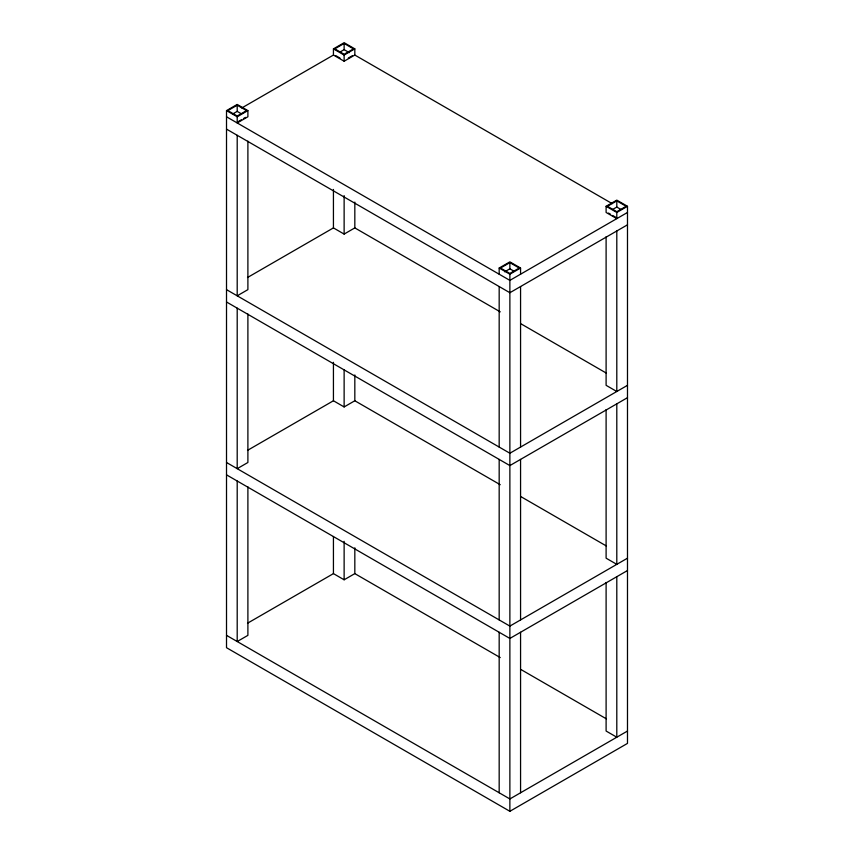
<?xml version="1.0" encoding="UTF-8"?>
<svg xmlns="http://www.w3.org/2000/svg" width="854" height="854" viewBox="0 0 854 854"><rect width="100%" height="100%" fill="white"/><g stroke="black" fill="none" stroke-linecap="round" stroke-linejoin="round"><path stroke-width="1.28" d="M606.105 206.294L616.801 212.465L616.801 218.645L606.105 212.465L606.105 206.294L616.801 200.124L627.487 206.294L627.487 743.396L509.87 811.3L226.513 647.706L226.513 110.604L237.198 104.434L247.895 110.604L247.895 116.784L237.198 122.955L237.198 116.784L247.895 110.604M241.789 107.967L333.434 55.051L333.434 48.87L344.13 42.7L354.826 48.87L354.826 55.051L612.179 203.626M237.198 105.202L227.847 110.604L237.198 116.005L246.56 110.604L237.198 105.202L237.198 111.383L233.046 113.785M344.13 43.469L334.779 48.87L344.13 54.272L353.492 48.87L344.13 43.469L344.13 49.649L349.329 52.649M339.977 52.051L344.13 49.649M333.434 48.87L344.13 55.051L354.826 48.87M238.245 121.578L241.362 119.784M243.443 118.578L245.514 117.382M348.293 58.051L352.446 55.649M333.434 55.051L344.13 61.221L354.826 55.051M247.511 277.518L333.434 227.901L344.13 234.081L354.826 227.901L500.241 311.859M499.174 274.209L499.174 268.028L509.87 261.858L520.566 268.028L520.566 274.209M509.87 262.626L500.508 268.028L509.87 273.429L519.221 268.028L509.87 262.626L509.87 268.807L504.671 271.807M616.801 200.893L607.44 206.294L616.801 211.696L626.153 206.294L616.801 200.893L616.801 207.063L612.638 209.465M499.174 268.028L509.87 274.209L520.566 268.028M616.801 212.465L627.487 206.294M627.487 212.465L509.87 280.379L226.513 116.784M627.487 224.815L509.87 292.719L226.513 129.125M247.511 450.368L333.434 400.761L344.13 406.942L354.826 400.761L500.241 484.72M627.487 385.325L509.87 453.239L226.513 289.645M627.487 397.676L509.87 465.579L226.513 301.985M247.511 623.228L333.434 573.621L344.13 579.791L354.826 573.621L500.241 657.58M627.487 558.185L509.87 626.099L226.513 462.494M627.487 570.536L509.87 638.44L226.513 474.845M627.487 731.045L509.87 798.949L226.513 635.355M616.801 207.063L620.954 209.465M335.814 55.649L339.977 58.051M608.486 213.073L610.557 214.269M612.638 215.475L615.755 217.268M237.198 111.383L241.362 113.785M509.87 268.807L514.023 271.198M226.513 110.604L237.198 116.784M521.015 323.847L606.415 373.155M521.015 496.708L606.415 546.016M521.015 669.568L606.415 718.876M616.801 230.986L616.801 391.506L606.105 385.325L606.105 236.75M616.801 403.846L616.801 564.355L606.105 558.185L606.105 409.61M616.801 576.706L616.801 737.215L606.105 731.045L606.105 582.471M520.566 286.549L520.566 447.058M520.566 459.409L520.566 619.919M520.566 632.27L520.566 792.779M509.87 274.209L509.87 811.3M499.174 286.549L499.174 447.058M499.174 459.409L499.174 619.919M499.174 632.27L499.174 792.779M354.826 202.088L354.826 227.901M354.826 374.949L354.826 400.761M354.826 547.809L354.826 573.621M344.13 55.051L344.13 61.221M344.13 195.609L344.13 234.081M344.13 369.793L344.13 406.942M344.13 541.329L344.13 579.791M333.434 189.439L333.434 227.901M333.434 362.299L333.434 400.761M333.434 536.483L333.434 573.621M247.895 141.134L247.895 289.645L237.198 295.815L237.198 135.306M247.895 313.994L247.895 462.494L237.198 468.675L237.198 308.155M247.895 486.844L247.895 635.355L237.198 641.535L237.198 481.015"/></g></svg>
